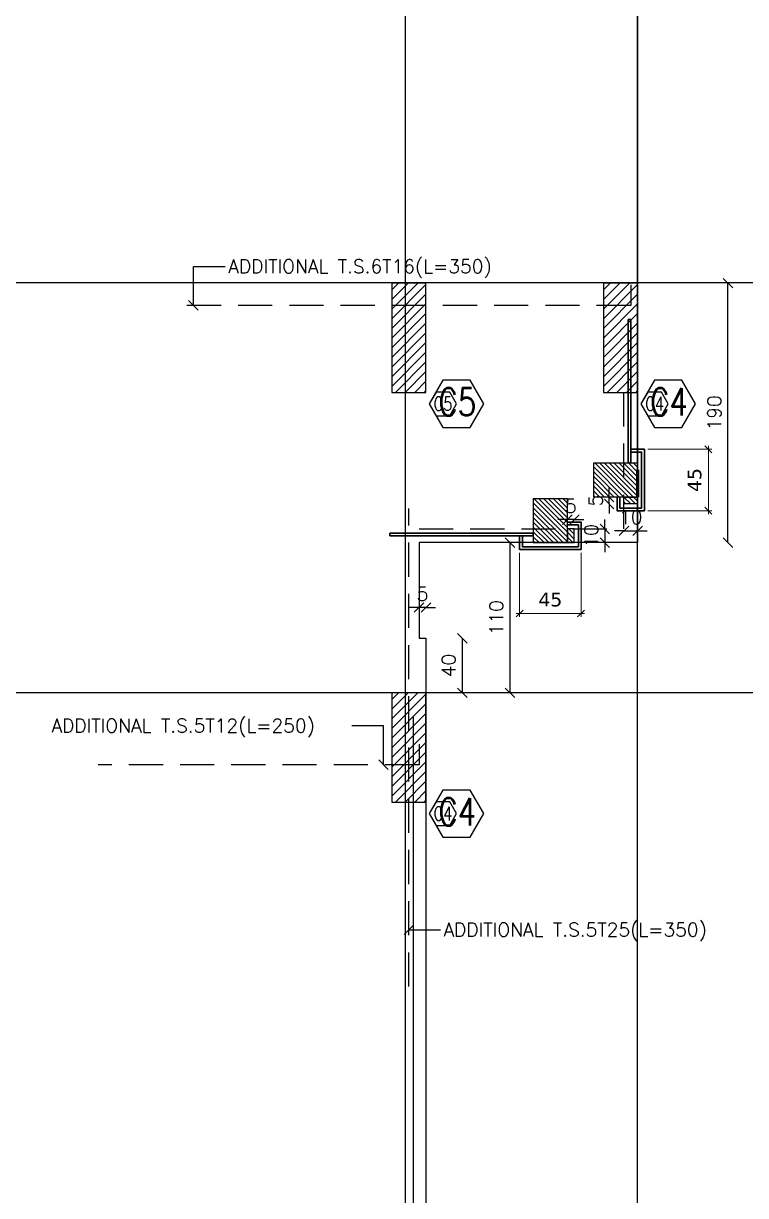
# Model space of a CAD drawing. Header units: inches. Extents: x -48 to 777, y -156 to 510.
# Drawn here: x 338.63 to 343.92, y 236.18 to 244.76 of the extents above; entities that cross this region are included whole.
import ezdxf
from ezdxf.enums import TextEntityAlignment as Align

# ---------------------------------------------------------------- set-up
doc = ezdxf.new("R2010")
doc.units = ezdxf.units.IN
doc.header["$MEASUREMENT"] = 0
doc.linetypes.add('HIDDEN', pattern=[0.375, 0.25, -0.125])
doc.layers.get('Defpoints').update_dxf_attribs({"lineweight": 5})
for name, color, linetype, lineweight in [('A-DIM', 9, 'Continuous', 5), ('A-PILLARS', 1, 'Continuous', 60), ('C-GLASS', 162, 'Continuous', 30), ('C-STONE', 42, 'Continuous', 30)]:
    doc.layers.add(name, color=color, linetype=linetype, lineweight=lineweight)
for name, color, linetype in [('Str-Axes', 8, 'Continuous'), ('str-basement1-slab', 5, 'Continuous'), ('str-col-hatch', 8, 'Continuous'), ('str-COL-TAG-100', 1, 'Continuous'), ('str-COL-TAG-50', 7, 'Continuous'), ('str-columns', 3, 'Continuous'), ('str-slab-bottom-reinf.', 1, 'Continuous'), ('str-slab-top', 1, 'Continuous'), ('str-sunken-slabs', 5, 'Continuous')]:
    doc.layers.add(name, color=color, linetype=linetype)
doc.styles.add('ROMAN', font='ROMANS.SHX')
doc.styles.add('ROMAND', font='verdana.ttf')
doc.styles.add('ROMANS', font='romans__.ttf', dxfattribs={"height": 0.14})
doc.dimstyles.new('M-1.50', dxfattribs={"dimtxt": 0.1, "dimasz": 0.05, "dimexe": 0.025, "dimexo": 0.025, "dimgap": 0.05, "dimtad": 1, "dimlfac": 100, "dimrnd": 0.5, "dimzin": 9, "dimdsep": 46, "dimtxsty": 'ROMAND', "dimblk": 'OBLIQUE', "dimcen": 1, "dimdle": 0.025, "dimclrd": 256, "dimclre": 256, "dimclrt": 2, "dimadec": 0, "dimazin": 0, "dimtfac": 0.666667, "dimtmove": 2, "dimatfit": 3, "dimfxl": 0.04, "dimtolj": 1, "dimtzin": 5, "dimlwd": -1, "dimlwe": -1, "dimarcsym": 0})
doc.dimstyles.new('structure', dxfattribs={"dimtxt": 0.1, "dimasz": 0.07, "dimexe": 0.18, "dimexo": 1, "dimgap": 0.05, "dimtad": 1, "dimdec": 1, "dimlfac": 100, "dimrnd": 0.5, "dimdsep": 46, "dimtxsty": 'ROMAN', "dimblk1": 'OBLIQUE', "dimblk2": 'OBLIQUE', "dimsah": 1, "dimcen": 0.009, "dimse1": 1, "dimse2": 1, "dimclrd": 4, "dimclre": 9, "dimclrt": 1, "dimadec": 0, "dimazin": 0, "dimtfac": 0.066667, "dimtdec": 1, "dimtix": 1, "dimtmove": 2, "dimatfit": 3, "dimldrblk": 'OBLIQUE', "dimfxl": 0.18, "dimtolj": 1, "dimarcsym": 0})

# ---------------------------------------------------------------- blocks, each defined once
blk = doc.blocks.new('_Oblique')
at = {"color": 0, "linetype": 'ByBlock', "lineweight": -2}
blk.add_line((-0.5, -0.5), (0.5, 0.5), dxfattribs=at)
blk = doc.blocks.new('*D1399')
at = {"layer": 'A-DIM', "transparency": 16777216}
for p, q in [((343.2018, 241.6404), (343.6706, 241.6404)), ((343.6456, 241.6654), (343.6456, 241.1654)), ((343.2018, 241.1904), (343.6706, 241.1904))]:
    blk.add_line(p, q, dxfattribs=at)
at = {"layer": 'Defpoints', "color": 0, "transparency": 16777216}
for p in [(343.1768, 241.6404), (343.1768, 241.1904), (343.6456, 241.1904)]:
    blk.add_point(p, dxfattribs=at)
at = {"layer": 'A-DIM', "transparency": 16777216, "xscale": 0.05, "yscale": 0.05, "zscale": 0.05}
for p, rotation in [((343.6456, 241.6404), 90), ((343.6456, 241.1904), 270)]:
    blk.add_blockref('_Oblique', p, dxfattribs=dict(at, rotation=rotation))
at = {"layer": 'A-DIM', "color": 2, "transparency": 16777216, "insert": (343.5446, 241.4154), "char_height": 0.1, "attachment_point": 5, "rotation": 90, "style": 'ROMAND'}
blk.add_mtext('\\A1;45', dxfattribs=at)
blk = doc.blocks.new('*D1403')
at = {"layer": 'A-DIM', "transparency": 16777216}
for p, q in [((342.2631, 240.8818), (342.2631, 240.413)), ((342.7131, 240.8818), (342.7131, 240.413)), ((342.2381, 240.438), (342.7381, 240.438))]:
    blk.add_line(p, q, dxfattribs=at)
at = {"layer": 'Defpoints', "color": 0, "transparency": 16777216}
for p in [(342.2631, 240.9068), (342.7131, 240.9068), (342.7131, 240.438)]:
    blk.add_point(p, dxfattribs=at)
at = {"layer": 'A-DIM', "transparency": 16777216, "xscale": 0.05, "yscale": 0.05, "zscale": 0.05}
for p, rotation in [((342.2631, 240.438), 179.9999999968017), ((342.7131, 240.438), 359.9999999968018)]:
    blk.add_blockref('_Oblique', p, dxfattribs=dict(at, rotation=rotation))
at = {"layer": 'A-DIM', "color": 2, "transparency": 16777216, "insert": (342.4881, 240.539), "char_height": 0.1, "attachment_point": 5, "rotation": 360, "style": 'ROMAND'}
blk.add_mtext('\\A1;45', dxfattribs=at)
blk = doc.blocks.new('tags')
at = {"layer": 'str-COL-TAG-100', "color": 2}
blk.add_lwpolyline([(0.125, -0.2616), (0.325, -0.2616), (0.425, -0.0884), (0.325, 0.0848), (0.125, 0.0848), (0.025, -0.0884)], close=True, dxfattribs=at)
at = {"layer": 'str-COL-TAG-50', "color": 2}
blk.add_lwpolyline([(0.075, -0.175), (0.175, -0.175), (0.225, -0.0884), (0.175, -0.0018), (0.075, -0.0018), (0.025, -0.0884)], close=True, dxfattribs=at)
at = {"layer": 'str-COL-TAG-100', "color": 1, "style": 'ROMANS', "width": 0.699426}
blk.add_attdef('NUMBER', text='', height=0.2, dxfattribs=at).set_placement((0.0918, -0.1741), (0.3679, -0.1741), align=Align.FIT)
at = {"layer": 'str-COL-TAG-50', "color": 1, "style": 'ROMANS', "width": 0.697102}
blk.add_attdef('NUMBER', text='', height=0.1, dxfattribs=at).set_placement((0.0562, -0.1375), (0.1938, -0.1375), align=Align.FIT)
blk = doc.blocks.new('*D1764')
at = {"layer": 'Defpoints', "color": 0, "transparency": 16777216}
for p in [(342.6131, 241.1255), (342.6131, 241.0568), (342.6631, 241.0568)]:
    blk.add_point(p, dxfattribs=at)
at = {"layer": 'str-sunken-slabs', "color": 4, "lineweight": -2, "transparency": 16777216}
for p, q in [((342.6131, 241.1255), (342.5431, 241.1255)), ((342.6631, 241.1255), (342.6131, 241.1255)), ((342.6631, 241.1255), (342.7331, 241.1255))]:
    blk.add_line(p, q, dxfattribs=at)
at = {"layer": 'str-sunken-slabs', "color": 4, "lineweight": -2, "transparency": 16777216, "xscale": 0.07, "yscale": 0.07, "zscale": 0.07}
for p, rotation in [((342.6131, 241.1255), 2.941809524854139e-08), ((342.6631, 241.1255), 180.0000000294181)]:
    blk.add_blockref('_Oblique', p, dxfattribs=dict(at, rotation=rotation))
at = {"layer": 'str-sunken-slabs', "color": 1, "transparency": 16777216, "insert": (342.6381, 241.2255), "char_height": 0.1, "attachment_point": 5, "rotation": 0, "style": 'ROMAN'}
blk.add_mtext('\\A1;5', dxfattribs=at)
blk = doc.blocks.new('*D1765')
at = {"layer": 'Defpoints', "color": 0, "transparency": 16777216}
for p in [(342.6631, 241.0568), (342.6631, 240.9568), (342.8871, 240.9568)]:
    blk.add_point(p, dxfattribs=at)
at = {"layer": 'str-sunken-slabs', "color": 4, "lineweight": -2, "transparency": 16777216}
for p, q in [((342.8871, 241.0568), (342.8871, 241.1268)), ((342.8871, 241.0568), (342.8871, 240.9568)), ((342.8871, 240.9568), (342.8871, 240.8868))]:
    blk.add_line(p, q, dxfattribs=at)
at = {"layer": 'str-sunken-slabs', "color": 4, "lineweight": -2, "transparency": 16777216, "xscale": 0.07, "yscale": 0.07, "zscale": 0.07}
for p, rotation in [((342.8871, 241.0568), 270), ((342.8871, 240.9568), 90)]:
    blk.add_blockref('_Oblique', p, dxfattribs=dict(at, rotation=rotation))
at = {"layer": 'str-sunken-slabs', "color": 1, "transparency": 16777216, "insert": (342.7871, 241.0068), "char_height": 0.1, "attachment_point": 5, "rotation": 90, "style": 'ROMAN'}
blk.add_mtext('\\A1;10', dxfattribs=at)
blk = doc.blocks.new('*D1768')
at = {"layer": 'Defpoints', "color": 0, "transparency": 16777216}
for p in [(342.919, 241.2904), (343.0268, 241.2904), (343.0268, 241.2404)]:
    blk.add_point(p, dxfattribs=at)
at = {"layer": 'str-sunken-slabs', "color": 4, "lineweight": -2, "transparency": 16777216}
for p, q in [((342.919, 241.2904), (342.919, 241.3604)), ((342.919, 241.2404), (342.919, 241.2904)), ((342.919, 241.2404), (342.919, 241.1704))]:
    blk.add_line(p, q, dxfattribs=at)
at = {"layer": 'str-sunken-slabs', "color": 4, "lineweight": -2, "transparency": 16777216, "xscale": 0.07, "yscale": 0.07, "zscale": 0.07}
for p, rotation in [((342.919, 241.2904), 270), ((342.919, 241.2404), 90)]:
    blk.add_blockref('_Oblique', p, dxfattribs=dict(at, rotation=rotation))
at = {"layer": 'str-sunken-slabs', "color": 1, "transparency": 16777216, "insert": (342.819, 241.2654), "char_height": 0.1, "attachment_point": 5, "rotation": 90, "style": 'ROMAN'}
blk.add_mtext('\\A1;5', dxfattribs=at)
blk = doc.blocks.new('*D1769')
at = {"layer": 'Defpoints', "color": 0, "transparency": 16777216}
for p in [(343.0268, 241.2404), (343.1268, 241.2404), (343.1268, 241.0432)]:
    blk.add_point(p, dxfattribs=at)
at = {"layer": 'str-sunken-slabs', "color": 4, "lineweight": -2, "transparency": 16777216}
for p, q in [((343.0268, 241.0432), (342.9568, 241.0432)), ((343.0268, 241.0432), (343.1268, 241.0432)), ((343.1268, 241.0432), (343.1968, 241.0432))]:
    blk.add_line(p, q, dxfattribs=at)
at = {"layer": 'str-sunken-slabs', "color": 4, "lineweight": -2, "transparency": 16777216, "xscale": 0.07, "yscale": 0.07, "zscale": 0.07}
blk.add_blockref('_Oblique', (343.0268, 241.0432), dxfattribs=at)
at = {"layer": 'str-sunken-slabs', "color": 4, "lineweight": -2, "transparency": 16777216, "xscale": 0.07, "yscale": 0.07, "zscale": 0.07, "rotation": 180}
blk.add_blockref('_Oblique', (343.1268, 241.0432), dxfattribs=at)
at = {"layer": 'str-sunken-slabs', "color": 1, "transparency": 16777216, "insert": (343.0768, 241.1432), "char_height": 0.1, "attachment_point": 5, "style": 'ROMAN'}
blk.add_mtext('\\A1;10', dxfattribs=at)
blk = doc.blocks.new('*D1791')
at = {"layer": 'Defpoints', "color": 0, "transparency": 16777216}
for p in [(341.5268, 240.4818), (341.5268, 240.2569), (341.5768, 240.2569)]:
    blk.add_point(p, dxfattribs=at)
at = {"layer": 'str-sunken-slabs', "color": 4, "lineweight": -2, "transparency": 16777216}
for p, q in [((341.5268, 240.4818), (341.4568, 240.4818)), ((341.5768, 240.4818), (341.5268, 240.4818)), ((341.5768, 240.4818), (341.6468, 240.4818))]:
    blk.add_line(p, q, dxfattribs=at)
at = {"layer": 'str-sunken-slabs', "color": 4, "lineweight": -2, "transparency": 16777216, "xscale": 0.07, "yscale": 0.07, "zscale": 0.07}
for p, rotation in [((341.5268, 240.4818), 6.513775987637283e-10), ((341.5768, 240.4818), 180.0000000006513)]:
    blk.add_blockref('_Oblique', p, dxfattribs=dict(at, rotation=rotation))
at = {"layer": 'str-sunken-slabs', "color": 1, "transparency": 16777216, "insert": (341.5518, 240.5818), "char_height": 0.1, "attachment_point": 5, "style": 'ROMAN'}
blk.add_mtext('\\A1;5', dxfattribs=at)
blk = doc.blocks.new('*D1792')
at = {"layer": 'Defpoints', "color": 0, "transparency": 16777216}
for p in [(341.5768, 240.2569), (341.5768, 239.8569), (341.8428, 239.8569)]:
    blk.add_point(p, dxfattribs=at)
at = {"layer": 'str-sunken-slabs', "color": 4, "lineweight": -2, "transparency": 16777216}
blk.add_line((341.8428, 240.2569), (341.8428, 239.8569), dxfattribs=at)
at = {"layer": 'str-sunken-slabs', "color": 4, "lineweight": -2, "transparency": 16777216, "xscale": 0.07, "yscale": 0.07, "zscale": 0.07}
for p, rotation in [((341.8428, 240.2569), 90), ((341.8428, 239.8569), 270)]:
    blk.add_blockref('_Oblique', p, dxfattribs=dict(at, rotation=rotation))
at = {"layer": 'str-sunken-slabs', "color": 1, "transparency": 16777216, "insert": (341.7428, 240.0569), "char_height": 0.1, "attachment_point": 5, "rotation": 90, "style": 'ROMAN'}
blk.add_mtext('\\A1;40', dxfattribs=at)
blk = doc.blocks.new('*D1793')
at = {"layer": 'Defpoints', "color": 0, "transparency": 16777216}
for p in [(342.1922, 240.9568), (342.1922, 239.8569), (342.1922, 239.8569)]:
    blk.add_point(p, dxfattribs=at)
at = {"layer": 'str-sunken-slabs', "color": 4, "lineweight": -2, "transparency": 16777216}
blk.add_line((342.1922, 240.9568), (342.1922, 239.8569), dxfattribs=at)
at = {"layer": 'str-sunken-slabs', "color": 4, "lineweight": -2, "transparency": 16777216, "xscale": 0.07, "yscale": 0.07, "zscale": 0.07}
for p, rotation in [((342.1922, 240.9568), 90), ((342.1922, 239.8569), 270)]:
    blk.add_blockref('_Oblique', p, dxfattribs=dict(at, rotation=rotation))
at = {"layer": 'str-sunken-slabs', "color": 1, "transparency": 16777216, "insert": (342.0922, 240.4069), "char_height": 0.1, "attachment_point": 5, "rotation": 90, "style": 'ROMAN'}
blk.add_mtext('\\A1;110', dxfattribs=at)
blk = doc.blocks.new('*D2167')
at = {"layer": 'Defpoints', "color": 0, "transparency": 16777216}
for p in [(343.1268, 242.8569), (343.7888, 242.8569), (343.1268, 240.9568)]:
    blk.add_point(p, dxfattribs=at)
at = {"layer": 'str-sunken-slabs', "color": 4, "lineweight": -2, "transparency": 16777216}
blk.add_line((343.7888, 240.9568), (343.7888, 242.8569), dxfattribs=at)
at = {"layer": 'str-sunken-slabs', "color": 4, "lineweight": -2, "transparency": 16777216, "xscale": 0.07, "yscale": 0.07, "zscale": 0.07}
for p, rotation in [((343.7888, 242.8569), 90), ((343.7888, 240.9568), 270)]:
    blk.add_blockref('_Oblique', p, dxfattribs=dict(at, rotation=rotation))
at = {"layer": 'str-sunken-slabs', "color": 1, "transparency": 16777216, "insert": (343.6888, 241.9069), "char_height": 0.1, "attachment_point": 5, "rotation": 90, "style": 'ROMAN'}
blk.add_mtext('\\A1;190', dxfattribs=at)

msp = doc.modelspace()

# ---------------------------------------------------------------- hatches: boundary and pattern name
at = {"layer": 'str-col-hatch'}
h = msp.add_hatch(dxfattribs=at)
h.set_pattern_fill('ANSI31', color=256, scale=0.4)
h.set_pattern_definition([(45, (-354.80302, 191.347635), (-0.035355339, 0.035355339), [])])
h.paths.add_polyline_path([(341.32678, 242.85688), (341.32678, 242.05688), (341.57678, 242.05688), (341.57678, 242.85688)])
h = msp.add_hatch(dxfattribs=at)
h.set_pattern_fill('ANSI31', color=256, scale=0.4)
h.set_pattern_definition([(45, (-353.25302, 191.347635), (-0.035355339, 0.035355339), [])])
h.paths.add_polyline_path([(342.87678, 242.85688), (342.87678, 242.05688), (343.12678, 242.05688), (343.12678, 242.85688)])
h = msp.add_hatch(dxfattribs=at)
h.set_pattern_fill('ANSI31', color=256, scale=0.4)
h.set_pattern_definition([(45, (-354.80302, 188.347635), (-0.035355339, 0.035355339), [])])
h.paths.add_polyline_path([(341.32678, 239.85688), (341.32678, 239.05688), (341.57678, 239.05688), (341.57678, 239.85688)])
at = {"layer": 'str-sunken-slabs'}
h = msp.add_hatch(dxfattribs=at)
h.set_pattern_fill('ANSI31', color=8, scale=0.2, angle=270)
h.paths.add_polyline_path([(342.80706, 241.29042), (342.80706, 241.54042), (343.12678, 241.54042), (343.12678, 241.29042)], flags=17)
h = msp.add_hatch(dxfattribs=at)
h.set_pattern_fill('ANSI31', color=8, scale=0.2, angle=270)
h.paths.add_polyline_path([(342.61306, 241.27653), (342.36306, 241.27653), (342.36306, 240.95682), (342.61306, 240.95682)], flags=17)
h = msp.add_hatch(dxfattribs=at)
h.set_pattern_fill('ANSI31', color=8, scale=0.2, angle=270)
h.paths.add_polyline_path([(343.12678, 241.29042), (343.12678, 241.24038), (343.02678, 241.24038), (343.02678, 241.29042)], flags=17)
h = msp.add_hatch(dxfattribs=at)
h.set_pattern_fill('ANSI31', color=8, scale=0.2, angle=270)
h.paths.add_polyline_path([(342.61306, 240.95682), (342.6631, 240.95682), (342.6631, 241.05682), (342.61306, 241.05682)], flags=17)

# ---------------------------------------------------------------- linework, layer by layer
at = {"layer": 'A-PILLARS'}
msp.add_line((343.12678, 241.49042), (343.12678, 241.29042), dxfattribs=at)
at = {"layer": 'C-GLASS'}
for points in [[(343.05678, 242.59042), (343.07678, 242.59042), (343.07678, 241.54042), (343.05678, 241.54042)], [(341.31306, 241.02682), (341.31306, 241.00682), (342.36306, 241.00682), (342.36306, 241.02682)]]:
    msp.add_lwpolyline(points, close=True, dxfattribs=at)
at = {"layer": 'C-STONE'}
for points in [[(343.07678, 241.64042), (343.17678, 241.64042), (343.17678, 241.19038), (342.97678, 241.19038), (342.97678, 241.29042)], [(343.07678, 241.62042), (343.15678, 241.62042), (343.15678, 241.21038), (342.99678, 241.21038), (342.99678, 241.29042)], [(342.26306, 241.00682), (342.26306, 240.90682), (342.7131, 240.90682), (342.7131, 241.10682), (342.61306, 241.10682)], [(342.28306, 241.00682), (342.28306, 240.92682), (342.6931, 240.92682), (342.6931, 241.08682), (342.61306, 241.08682)]]:
    msp.add_lwpolyline(points, dxfattribs=at)
at = {"layer": 'Str-Axes', "ltscale": 0.1}
for p, q in [((341.42678, 221.25688), (341.42678, 260.35831)), ((343.12678, 221.25688), (343.12678, 260.35831)), ((347.62657, 242.85845), (319.32678, 242.85845)), ((347.62657, 239.85688), (319.32678, 239.85688))]:
    msp.add_line(p, q, dxfattribs=at)
at = {"layer": 'str-basement1-slab'}
msp.add_lwpolyline([(342.87678, 246.60861), (343.12678, 246.60861), (343.12678, 240.95682), (341.57678, 240.95682)], dxfattribs=at)
at = {"layer": 'str-columns'}
for points in [[(341.32678, 242.05688), (341.57678, 242.05688), (341.57678, 242.85688), (341.32678, 242.85688)], [(342.87678, 242.05688), (343.12678, 242.05688), (343.12678, 242.85688), (342.87678, 242.85688)], [(341.32678, 239.05688), (341.57678, 239.05688), (341.57678, 239.85688), (341.32678, 239.85688)]]:
    msp.add_lwpolyline(points, close=True, dxfattribs=at)
at = {"layer": 'str-slab-bottom-reinf.'}
msp.add_line((341.48598, 233.67889), (341.48598, 239.67889), dxfattribs=at)
at = {"layer": 'str-slab-top', "linetype": 'HIDDEN'}
msp.add_line((341.45178, 237.70688), (341.45178, 241.20688), dxfattribs=at)
for points in [[(343.07678, 242.84429), (343.07678, 242.69429), (339.72678, 242.69429)], [(341.52678, 239.48095), (341.52678, 239.33095), (339.17678, 239.33095)]]:
    msp.add_lwpolyline(points, dxfattribs=at)
at = {"layer": 'str-sunken-slabs'}
msp.add_lwpolyline([(343.12678, 246.60861), (343.12678, 240.95682), (341.52678, 240.95682), (341.52678, 240.25688), (341.57678, 240.25688), (341.57678, 230.75605)], dxfattribs=at)
at = {"layer": 'str-sunken-slabs', "linetype": 'HIDDEN'}
msp.add_lwpolyline([(341.52678, 241.05682), (343.02678, 241.05682), (343.02678, 242.05688)], dxfattribs=at)
at = {"layer": 'str-sunken-slabs'}
for points in [[(342.80706, 241.29042), (342.80706, 241.54042), (343.12678, 241.54042), (343.12678, 241.29042)], [(342.61306, 241.27653), (342.36306, 241.27653), (342.36306, 240.95682), (342.61306, 240.95682)], [(343.12678, 241.29042), (343.12678, 241.24038), (343.02678, 241.24038), (343.02678, 241.29042)], [(342.61306, 240.95682), (342.6631, 240.95682), (342.6631, 241.05682), (342.61306, 241.05682)]]:
    msp.add_lwpolyline(points, close=True, dxfattribs=at)

# ---------------------------------------------------------------- block references
at = {"layer": 'str-columns'}
ref = msp.add_blockref('tags', (341.57678, 242.06073), dxfattribs=at)
ref.add_attrib('NUMBER', 'C5', dxfattribs={"layer": 'str-COL-TAG-50', "color": 1, "height": 0.1, "style": 'ROMANS', "width": 0.63631}).set_placement((341.63297, 241.92323), (341.77056, 241.92323), align=Align.FIT)
ref.add_attrib('NUMBER', 'C5', dxfattribs={"layer": 'str-COL-TAG-100', "color": 1, "height": 0.2, "style": 'ROMANS', "width": 0.638431}).set_placement((341.66862, 241.88667), (341.94471, 241.88667), align=Align.FIT)
ref = msp.add_blockref('tags', (343.12678, 242.06073), dxfattribs=at)
ref.add_attrib('NUMBER', 'C4', dxfattribs={"layer": 'str-COL-TAG-50', "color": 1, "height": 0.1, "style": 'ROMANS', "width": 0.63631}).set_placement((343.18297, 241.92323), (343.32056, 241.92323), align=Align.FIT)
ref.add_attrib('NUMBER', 'C4', dxfattribs={"layer": 'str-COL-TAG-100', "color": 1, "height": 0.2, "style": 'ROMANS', "width": 0.638431}).set_placement((343.21862, 241.88667), (343.49471, 241.88667), align=Align.FIT)
ref = msp.add_blockref('tags', (341.57678, 239.06073), dxfattribs=at)
ref.add_attrib('NUMBER', 'C4', dxfattribs={"layer": 'str-COL-TAG-50', "color": 1, "height": 0.1, "style": 'ROMANS', "width": 0.63631}).set_placement((341.63297, 238.92323), (341.77056, 238.92323), align=Align.FIT)
ref.add_attrib('NUMBER', 'C4', dxfattribs={"layer": 'str-COL-TAG-100', "color": 1, "height": 0.2, "style": 'ROMANS', "width": 0.638431}).set_placement((341.66862, 238.88667), (341.94471, 238.88667), align=Align.FIT)

# ---------------------------------------------------------------- texts
at = {"layer": 'str-slab-top', "style": 'ROMAN'}
for s, p in [('ADDITIONAL T.S.6T16(L=350)', (340.12967, 242.93009)), ('ADDITIONAL T.S.5T12(L=250)', (338.83472, 239.56675)), ('ADDITIONAL T.S.5T25(L=350)', (341.70516, 238.07247))]:
    msp.add_text(s, height=0.1, dxfattribs=at).set_placement(p)

# ---------------------------------------------------------------- dimensions: what is measured, and where the dimension line sits
at = {"layer": 'A-DIM'}
for base, p1, p2, angle, picture, middle in [((343.64562, 241.19038), (343.17678, 241.64042), (343.17678, 241.19038), 90, '*D1399', (343.54457, 241.4154)), ((342.7131, 240.43798), (342.26306, 240.90682), (342.7131, 240.90682), 180, '*D1403', (342.48808, 240.53902))]:
    dim = msp.add_linear_dim(base=base, p1=p1, p2=p2, angle=angle, dimstyle='M-1.50', dxfattribs=at)
    dim.commit()
    dim.dimension.update_dxf_attribs({"geometry": picture, "text_midpoint": middle})
at = {"layer": 'str-sunken-slabs'}
for p1, p2, distance, picture, middle in [((343.12678, 240.95682), (343.12678, 242.85688), -0.662, '*D2167', (343.68877, 241.90685)), ((343.02678, 241.24038), (343.02678, 241.29042), 0.10783, '*D1768', (342.81895, 241.2654)), ((342.6631, 241.05682), (342.61306, 241.05682), -0.06872, '*D1764', (342.63808, 241.22554)), ((343.02678, 241.24038), (343.12678, 241.24038), -0.19714, '*D1769', (343.07678, 241.14324)), ((342.6631, 241.05682), (342.6631, 240.95682), 0.22405, '*D1765', (342.78715, 241.00682)), ((342.19222, 240.95682), (342.19222, 239.85688), 0, '*D1793', (342.09222, 240.40685)), ((341.57678, 240.25688), (341.52678, 240.25688), -0.22488, '*D1791', (341.55178, 240.58177)), ((341.57678, 240.25688), (341.57678, 239.85688), 0.26605, '*D1792', (341.74283, 240.05688))]:
    dim = msp.add_aligned_dim(p1=p1, p2=p2, distance=distance, dimstyle='structure', override={"dimfxl": 0.04}, dxfattribs=at)
    dim.commit()
    dim.dimension.update_dxf_attribs({"geometry": picture, "text_midpoint": middle})

# ---------------------------------------------------------------- leaders
at = {"layer": 'str-slab-top'}
for points, override in [([(339.87429, 242.69429), (339.87429, 242.97921), (340.10722, 242.97921)], {"dimgap": 0.05, "dimtad": 0, "dimfxl": 0.04, "dimfxlon": 1}), ([(341.26629, 239.33095), (341.26629, 239.61587), (341.03336, 239.61587)], {"dimgap": 0.05, "dimtad": 0, "dimfxl": 0.04, "dimfxlon": 1}), ([(341.45178, 238.1216), (341.68271, 238.1216)], {"dimgap": 0.05, "dimtad": 0})]:
    msp.add_leader(points, dimstyle='structure', override=override, dxfattribs=at)

doc.saveas('drawing.dxf')
